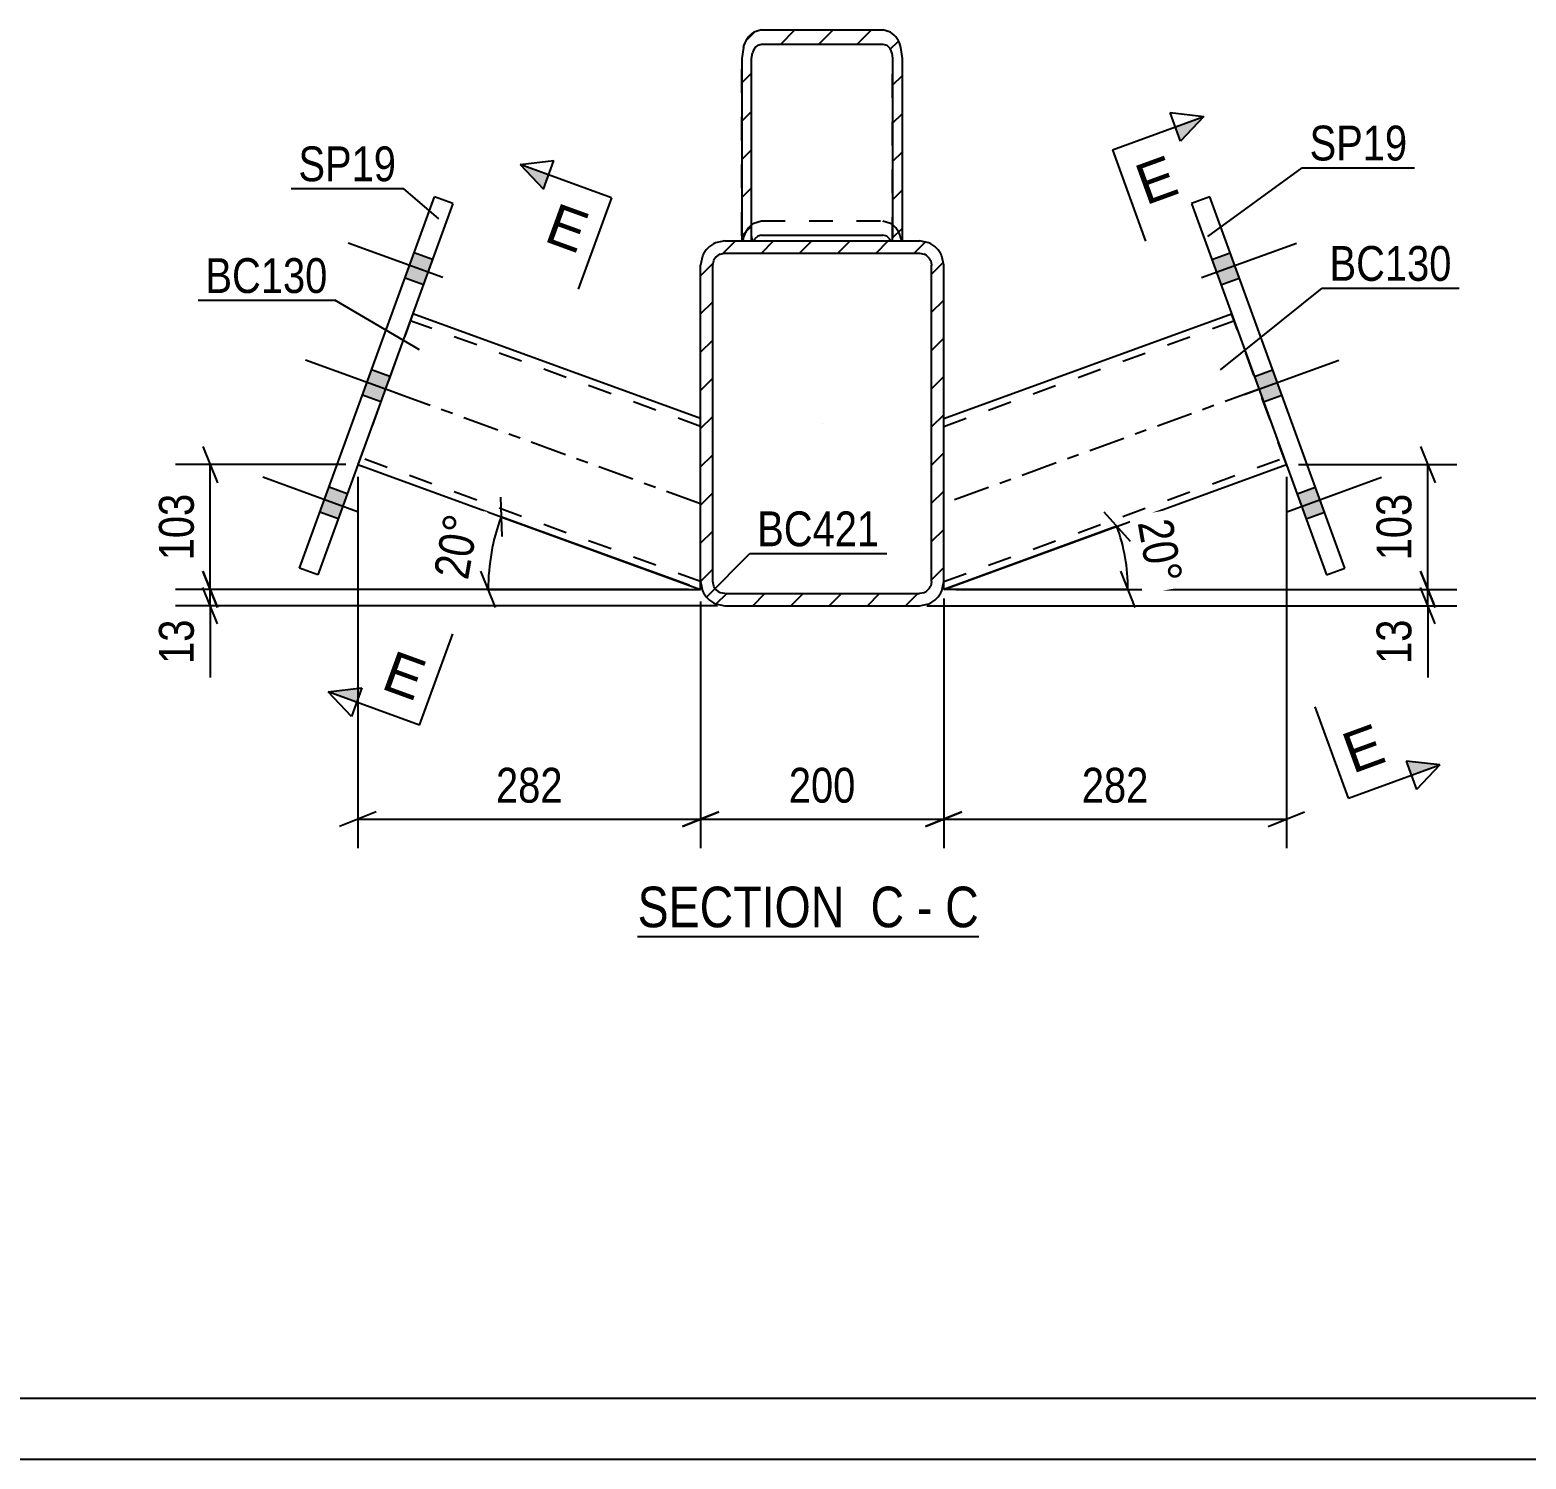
# Model space of a CAD drawing. Header units: millimetres. Extents: x -75 to 766, y -422 to 172.
# Drawn here: x 140.4 to 263.4, y -422.4 to -304.9 of the extents above; entities that cross this region are included whole.
import ezdxf

# ---------------------------------------------------------------- set-up
doc = ezdxf.new("R2010")
doc.units = ezdxf.units.MM
doc.linetypes.add('DXK_LINE_DOT2', pattern=[3.9198, 1.9599, -1.9599])
doc.linetypes.add('DXK_LINE_DOT3', pattern=[5.9187, 2.979, -0.9799, 0.9799, -0.9799])
doc.styles.add('Arial', font='ARIAL.TTF', dxfattribs={"height": 0.2})
doc.styles.add('Arial Narrow', font='ARIALN.TTF', dxfattribs={"height": 0.2})

# ---------------------------------------------------------------- blocks, each defined once
blk = doc.blocks.new('Unknown-570388036-1162')
at = {"color": 5, "linetype": 'Continuous'}
for p, q in [((-70.36, -417.4), (760.64, -417.4)), ((-75.36, -422.4), (765.64, -422.4))]:
    blk.add_line(p, q, dxfattribs=at)
blk = doc.blocks.new('Unknown-570388036-13 - 3155')
at = {"color": 6, "linetype": 'Continuous'}
blk.add_line((190.35, -379.41), (218.42, -379.41), dxfattribs=at)
at = {"color": 0, "linetype": 'Continuous'}
for points in [[(208.46, -378.66), (208.46, -375.16), (190.35, -375.16), (190.35, -378.66)], [(212.28, -378.66), (212.28, -375.16), (209.51, -375.16), (209.51, -378.66)], [(214.6, -378.66), (214.6, -375.16), (213.33, -375.16), (213.33, -378.66)], [(218.42, -378.66), (218.42, -375.16), (215.65, -375.16), (215.65, -378.66)]]:
    blk.add_wipeout(points, dxfattribs=at)
at = {"color": 7, "linetype": 'Continuous', "style": 'Arial Narrow'}
for s, p in [('SECTION ', (190.35, -378.66)), ('C', (209.51, -378.66)), ('C', (215.65, -378.66)), ('-', (213.33, -378.66))]:
    blk.add_text(s, height=3.34, dxfattribs=at).set_placement(p)
blk = doc.blocks.new('Part-570388036-3209 - 3155')
at = {"color": 2, "linetype": 'Continuous'}
for p, q in [((237.41, -318.59), (235.91, -319.13)), ((248.53, -349.13), (237.41, -318.59)), ((235.91, -319.13), (247.02, -349.67)), ((247.02, -349.67), (248.53, -349.13))]:
    blk.add_line(p, q, dxfattribs=at)
blk = doc.blocks.new('Part-570388036-3157 - 3155')
at = {"linetype": 'Continuous'}
h = blk.add_hatch(dxfattribs=at)
h.set_pattern_fill('', scale=0.7, style=0, pattern_type=0)
h.set_pattern_definition([(45, (198.9334, -321.7854), (-1.57154, 1.57154), [])])
h.paths.add_polyline_path([(198.93, -307.19), (198.93, -321.79), (198.99, -322.21), (199.79, -322.21), (199.73, -321.79), (199.73, -307.19), (199.79, -306.74), (199.97, -306.36), (200.23, -306.11), (200.53, -306.02), (210.53, -306.02), (210.84, -306.11), (211.1, -306.36), (211.27, -306.74), (211.33, -307.19), (211.33, -321.79), (211.27, -322.21), (212.07, -322.21), (212.13, -321.79), (212.13, -307.19), (212.01, -306.29), (211.66, -305.54), (211.15, -305.03), (210.53, -304.85), (200.53, -304.85), (199.92, -305.03), (199.4, -305.54), (199.06, -306.29)])
at = {"color": 2, "linetype": 'Continuous'}
for p, q in [((200.53, -304.85), (199.92, -305.03)), ((200.53, -304.85), (210.53, -304.85)), ((211.15, -305.03), (210.53, -304.85)), ((199.06, -306.29), (198.93, -307.19)), ((200.23, -306.11), (200.53, -306.02)), ((200.53, -306.02), (210.53, -306.02)), ((210.53, -306.02), (210.84, -306.11)), ((212.13, -307.19), (212.01, -306.29)), ((198.93, -307.19), (198.93, -307.19)), ((198.93, -307.19), (198.93, -321.79)), ((199.73, -307.19), (199.79, -306.74)), ((199.73, -307.19), (199.73, -307.19)), ((199.73, -321.79), (199.73, -307.19)), ((211.27, -306.74), (211.33, -307.19)), ((211.33, -307.19), (211.33, -307.19)), ((211.33, -307.19), (211.33, -321.79)), ((212.13, -307.19), (212.13, -307.19)), ((212.13, -321.79), (212.13, -307.19)), ((198.93, -321.79), (198.93, -322.21)), ((198.93, -321.79), (198.99, -322.21)), ((198.99, -322.21), (199.79, -322.21)), ((199.79, -322.21), (199.73, -321.79)), ((199.79, -322.21), (199.79, -322.21)), ((199.97, -322.07), (199.9, -322.21)), ((200.23, -321.82), (199.97, -322.07)), ((200.53, -321.73), (200.23, -321.82)), ((200.53, -321.73), (210.53, -321.73)), ((210.84, -321.82), (210.53, -321.73)), ((211.1, -322.07), (210.84, -321.82)), ((211.16, -322.21), (211.1, -322.07)), ((211.33, -321.79), (211.27, -322.21)), ((211.27, -322.21), (211.27, -322.21)), ((211.27, -322.21), (212.07, -322.21)), ((212.07, -322.21), (212.13, -321.79)), ((212.13, -322.21), (212.13, -321.79))]:
    blk.add_line(p, q, dxfattribs=at)
at = {"color": 7, "linetype": 'DXK_LINE_DOT2'}
for p, q in [((198.93, -321.79), (198.93, -307.19)), ((199.73, -322.21), (199.73, -307.19)), ((211.33, -322.21), (211.33, -307.19)), ((212.13, -321.79), (212.13, -307.19)), ((199.92, -320.74), (200.53, -320.56)), ((200.53, -320.56), (210.53, -320.56)), ((210.53, -320.56), (211.15, -320.74)), ((198.93, -322.21), (198.99, -322.21)), ((198.93, -322.21), (199.03, -322.21)), ((199.03, -322.21), (199.06, -322)), ((199.03, -322.21), (199.9, -322.21)), ((211.16, -322.21), (212.13, -322.21)), ((211.27, -322.21), (211.33, -322.21)), ((212.01, -322), (212.04, -322.21))]:
    blk.add_line(p, q, dxfattribs=at)
at = {"color": 2, "linetype": 'Continuous'}
for centre, radius, start, end in [((201.12, -306.78), 2.13, 124.4664, 166.7051), ((209.94, -306.78), 2.13, 13.2949, 55.5336), ((200.83, -306.99), 1.06, 124.4664, 166.7051), ((210.24, -306.99), 1.06, 13.2949, 55.5336)]:
    blk.add_arc(centre, radius, start, end, dxfattribs=at)
at = {"color": 7, "linetype": 'DXK_LINE_DOT2'}
for centre, start, end in [((201.12, -322.49), 124.4664, 166.7051), ((209.94, -322.49), 13.2949, 55.5336)]:
    blk.add_arc(centre, 2.13, start, end, dxfattribs=at)
blk = doc.blocks.new('Part-570388036-3175 - 3155')
at = {"color": 7, "linetype": 'DXK_LINE_DOT2'}
for p, q in [((171.86, -328.2), (167.34, -340.61)), ((195.53, -337.46), (171.65, -328.77)), ((195.53, -336.92), (195.53, -336.82)), ((195.53, -350.21), (195.53, -336.82)), ((195.53, -350.23), (167.55, -340.04))]:
    blk.add_line(p, q, dxfattribs=at)
at = {"color": 2, "linetype": 'Continuous'}
for p, q in [((195.53, -336.82), (171.86, -328.2)), ((167.34, -340.61), (195.53, -350.87)), ((195.53, -350.87), (195.53, -350.21))]:
    blk.add_line(p, q, dxfattribs=at)
at = {"color": 7, "linetype": 'DXK_LINE_DOT3'}
blk.add_line((195.53, -343.84), (169.6, -334.4), dxfattribs=at)
blk = doc.blocks.new('Bolt-570388036-3264 - 3155')
at = {"linetype": 'Continuous'}
for points in [[(172.73, -325.81), (173.48, -323.74), (171.98, -323.19), (171.23, -325.26)], [(172.73, -325.81), (173.48, -323.74), (171.98, -323.19), (171.23, -325.26)], [(172.73, -325.81), (173.48, -323.74), (171.98, -323.19), (171.23, -325.26)], [(169.22, -335.44), (169.98, -333.37), (168.47, -332.82), (167.72, -334.89)], [(169.22, -335.44), (169.98, -333.37), (168.47, -332.82), (167.72, -334.89)], [(165.72, -345.07), (166.47, -343), (164.97, -342.45), (164.21, -344.52)], [(165.72, -345.07), (166.47, -343), (164.97, -342.45), (164.21, -344.52)], [(165.72, -345.07), (166.47, -343), (164.97, -342.45), (164.21, -344.52)]]:
    blk.add_hatch(color=1, dxfattribs=at).paths.add_polyline_path(points)
at = {"color": 1, "linetype": 'Continuous'}
for p, q in [((174.33, -325.22), (166.53, -322.38)), ((174.33, -325.22), (166.53, -322.38)), ((174.33, -325.22), (166.53, -322.38)), ((173.48, -323.74), (171.98, -323.19)), ((173.48, -323.74), (171.98, -323.19)), ((173.48, -323.74), (171.98, -323.19)), ((172.73, -325.81), (171.23, -325.26)), ((172.73, -325.81), (171.23, -325.26)), ((172.73, -325.81), (171.23, -325.26)), ((170.82, -334.85), (163.02, -332.01)), ((170.82, -334.85), (163.02, -332.01)), ((169.98, -333.37), (168.47, -332.82)), ((169.98, -333.37), (168.47, -332.82)), ((169.22, -335.44), (167.72, -334.89)), ((169.22, -335.44), (167.72, -334.89)), ((167.32, -344.48), (159.52, -341.64)), ((167.32, -344.48), (159.52, -341.64)), ((167.32, -344.48), (159.52, -341.64)), ((166.47, -343), (164.97, -342.45)), ((166.47, -343), (164.97, -342.45)), ((166.47, -343), (164.97, -342.45)), ((165.72, -345.07), (164.21, -344.52)), ((165.72, -345.07), (164.21, -344.52)), ((165.72, -345.07), (164.21, -344.52))]:
    blk.add_line(p, q, dxfattribs=at)
blk = doc.blocks.new('Part-570388036-3204 - 3155')
at = {"color": 2, "linetype": 'Continuous'}
for p, q in [((215.53, -336.82), (239.21, -328.2)), ((215.53, -350.87), (243.72, -340.61)), ((215.53, -350.77), (215.53, -350.21)), ((215.53, -350.77), (215.53, -350.87))]:
    blk.add_line(p, q, dxfattribs=at)
at = {"color": 7, "linetype": 'DXK_LINE_DOT2'}
for p, q in [((243.72, -340.61), (239.21, -328.2)), ((215.53, -337.46), (239.41, -328.77)), ((215.53, -336.92), (215.53, -336.82)), ((215.53, -350.21), (215.53, -336.82)), ((215.53, -350.23), (243.52, -340.04))]:
    blk.add_line(p, q, dxfattribs=at)
at = {"color": 7, "linetype": 'DXK_LINE_DOT3'}
blk.add_line((241.47, -334.4), (215.53, -343.84), dxfattribs=at)
blk = doc.blocks.new('Part-570388036-3214 - 3155')
at = {"color": 2, "linetype": 'Continuous'}
for p, q in [((162.54, -349.13), (173.65, -318.59)), ((175.16, -319.13), (173.65, -318.59)), ((175.16, -319.13), (164.04, -349.67)), ((164.04, -349.67), (162.54, -349.13))]:
    blk.add_line(p, q, dxfattribs=at)
blk = doc.blocks.new('Part-570388036-3240 - 3155')
at = {"linetype": 'Continuous'}
h = blk.add_hatch(dxfattribs=at)
h.set_pattern_fill('', scale=0.7, style=0, pattern_type=0)
h.set_pattern_definition([(45, (195.5334, -350.2148), (-1.57154, 1.57154), [])])
h.paths.add_polyline_path([(195.53, -324.21), (195.53, -350.21), (195.69, -350.98), (196.12, -351.63), (196.77, -352.06), (197.53, -352.21), (213.53, -352.21), (214.3, -352.06), (214.95, -351.63), (215.38, -350.98), (215.53, -350.21), (215.53, -324.21), (215.38, -323.45), (214.95, -322.8), (214.3, -322.37), (213.53, -322.21), (197.53, -322.21), (196.77, -322.37), (196.12, -322.8), (195.69, -323.45)])
h.paths.add_polyline_path([(196.83, -323.51), (197.15, -323.29), (197.53, -323.21), (213.53, -323.21), (213.92, -323.29), (214.24, -323.51), (214.46, -323.83), (214.53, -324.21), (214.53, -350.21), (214.46, -350.6), (214.24, -350.92), (213.92, -351.14), (213.53, -351.21), (197.53, -351.21), (197.15, -351.14), (196.83, -350.92), (196.61, -350.6), (196.53, -350.21), (196.53, -324.21), (196.61, -323.83)])
at = {"color": 2, "linetype": 'Continuous'}
for p, q in [((197.53, -322.21), (196.77, -322.37)), ((197.53, -322.21), (213.53, -322.21)), ((214.3, -322.37), (213.53, -322.21)), ((195.69, -323.45), (195.53, -324.21)), ((197.15, -323.29), (197.53, -323.21)), ((197.53, -323.21), (213.53, -323.21)), ((213.53, -323.21), (213.92, -323.29)), ((215.53, -324.21), (215.38, -323.45)), ((195.53, -350.21), (195.53, -324.21)), ((196.53, -324.21), (196.61, -323.83)), ((196.53, -350.21), (196.53, -324.21)), ((214.46, -323.83), (214.53, -324.21)), ((214.53, -350.21), (214.53, -324.21)), ((215.53, -350.21), (215.53, -324.21)), ((195.53, -350.21), (195.69, -350.98)), ((196.61, -350.6), (196.53, -350.21)), ((214.53, -350.21), (214.46, -350.6)), ((215.38, -350.98), (215.53, -350.21)), ((197.53, -351.21), (197.15, -351.14)), ((197.53, -351.21), (213.53, -351.21)), ((213.92, -351.14), (213.53, -351.21)), ((196.77, -352.06), (197.53, -352.21)), ((197.53, -352.21), (213.53, -352.21)), ((213.53, -352.21), (214.3, -352.06))]:
    blk.add_line(p, q, dxfattribs=at)
at = {"color": 7, "linetype": 'DXK_LINE_DOT3'}
blk.add_line((205.53, -337.21), (205.53, -337.21), dxfattribs=at)
at = {"color": 2, "linetype": 'Continuous'}
for centre, radius, start, end in [((197.53, -324.21), 2, 112.5, 157.5), ((213.53, -324.21), 2, 22.5, 67.5), ((197.53, -324.21), 1, 112.5, 157.5), ((213.53, -324.21), 1, 22.5, 67.5), ((197.53, -350.21), 1, 202.5, 247.5), ((213.53, -350.21), 1, 292.5, 337.5), ((197.53, -350.21), 2, 202.5, 247.5), ((213.53, -350.21), 2, 292.5, 337.5)]:
    blk.add_arc(centre, radius, start, end, dxfattribs=at)
blk = doc.blocks.new('Bolt-570388036-3263 - 3155')
at = {"linetype": 'Continuous'}
for points in [[(237.58, -323.74), (238.34, -325.81), (239.84, -325.26), (239.09, -323.19)], [(237.58, -323.74), (238.34, -325.81), (239.84, -325.26), (239.09, -323.19)], [(237.58, -323.74), (238.34, -325.81), (239.84, -325.26), (239.09, -323.19)], [(241.09, -333.37), (241.84, -335.44), (243.35, -334.89), (242.59, -332.82)], [(241.09, -333.37), (241.84, -335.44), (243.35, -334.89), (242.59, -332.82)], [(244.6, -343), (245.35, -345.07), (246.85, -344.52), (246.1, -342.45)], [(244.6, -343), (245.35, -345.07), (246.85, -344.52), (246.1, -342.45)], [(244.6, -343), (245.35, -345.07), (246.85, -344.52), (246.1, -342.45)]]:
    blk.add_hatch(color=1, dxfattribs=at).paths.add_polyline_path(points)
at = {"color": 1, "linetype": 'Continuous'}
for p, q in [((236.74, -325.22), (244.54, -322.38)), ((236.74, -325.22), (244.54, -322.38)), ((236.74, -325.22), (244.54, -322.38)), ((237.58, -323.74), (239.09, -323.19)), ((237.58, -323.74), (239.09, -323.19)), ((237.58, -323.74), (239.09, -323.19)), ((238.34, -325.81), (239.84, -325.26)), ((238.34, -325.81), (239.84, -325.26)), ((238.34, -325.81), (239.84, -325.26)), ((240.25, -334.85), (248.04, -332.01)), ((240.25, -334.85), (248.04, -332.01)), ((241.09, -333.37), (242.59, -332.82)), ((241.09, -333.37), (242.59, -332.82)), ((241.84, -335.44), (243.35, -334.89)), ((241.84, -335.44), (243.35, -334.89)), ((243.75, -344.48), (251.55, -341.64)), ((243.75, -344.48), (251.55, -341.64)), ((243.75, -344.48), (251.55, -341.64)), ((244.6, -343), (246.1, -342.45)), ((244.6, -343), (246.1, -342.45)), ((244.6, -343), (246.1, -342.45)), ((245.35, -345.07), (246.85, -344.52)), ((245.35, -345.07), (246.85, -344.52)), ((245.35, -345.07), (246.85, -344.52))]:
    blk.add_line(p, q, dxfattribs=at)
blk = doc.blocks.new('StraightDimension-570388036-3269 - 3155')
at = {"color": 7, "linetype": 'Continuous'}
for p, q in [((254.75, -349.37), (255.95, -352.37)), ((255.95, -353.71), (254.75, -350.71)), ((216.53, -350.87), (257.75, -350.87)), ((255.35, -352.21), (255.35, -350.87)), ((214.13, -352.21), (257.75, -352.21)), ((255.35, -352.21), (255.35, -358.12)), ((255.35, -352.21), (255.35, -358.12))]:
    blk.add_line(p, q, dxfattribs=at)
at = {"color": 0}
blk.add_wipeout([(254.6, -352.74), (250.4, -352.74), (250.4, -357.6), (254.6, -357.6)], dxfattribs=at)
at = {"color": 3, "style": 'Arial Narrow'}
blk.add_text('13', height=2.863, rotation=90.0002, dxfattribs=at).set_placement((254, -357))
blk = doc.blocks.new('StraightDimension-570388036-3352 - 3155')
at = {"color": 7, "linetype": 'Continuous'}
for p, q in [((167.34, -341.61), (167.34, -372.16)), ((195.53, -351.87), (195.53, -372.16)), ((168.84, -369.16), (165.84, -370.36)), ((194.03, -370.36), (197.03, -369.16)), ((167.34, -369.76), (195.53, -369.76))]:
    blk.add_line(p, q, dxfattribs=at)
at = {"color": 0}
blk.add_wipeout([(184.78, -369.01), (184.78, -364.81), (178.1, -364.81), (178.1, -369.01)], dxfattribs=at)
at = {"color": 3, "style": 'Arial Narrow'}
blk.add_text('282', height=2.863, dxfattribs=at).set_placement((178.7, -368.41))
blk = doc.blocks.new('AngleDimension-570388036-3327 - 3155')
at = {"color": 7, "linetype": 'Continuous'}
for p, q in [((179.06, -343.28), (179.17, -346.51)), ((194.59, -350.52), (179.11, -344.89)), ((179.11, -344.89), (195.53, -350.87)), ((178.66, -352.37), (177.46, -349.37)), ((178.06, -350.87), (195.53, -350.87))]:
    blk.add_line(p, q, dxfattribs=at)
blk.add_arc((195.53, -350.87), 17.47, 160.0001, 180, dxfattribs=at)
at = {"color": 0}
blk.add_wipeout([(178, -344.5), (173.86, -343.77), (172.74, -350.13), (176.88, -350.86)], dxfattribs=at)
at = {"color": 3, "style": 'Arial Narrow'}
blk.add_text('20°', height=2.863, rotation=80.0021, dxfattribs=at).set_placement((176.39, -350.16))
blk = doc.blocks.new('StraightDimension-570388036-3341 - 3155')
at = {"color": 7, "linetype": 'Continuous'}
for p, q in [((243.72, -341.61), (243.72, -372.16)), ((215.53, -351.62), (215.53, -372.16)), ((217.03, -369.16), (214.03, -370.36)), ((242.22, -370.36), (245.22, -369.16)), ((215.53, -369.76), (243.72, -369.76))]:
    blk.add_line(p, q, dxfattribs=at)
at = {"color": 0}
blk.add_wipeout([(232.97, -369.01), (232.97, -364.81), (226.29, -364.81), (226.29, -369.01)], dxfattribs=at)
at = {"color": 3, "style": 'Arial Narrow'}
blk.add_text('282', height=2.863, dxfattribs=at).set_placement((226.89, -368.41))
blk = doc.blocks.new('StraightDimension-570388036-3279 - 3155')
at = {"color": 7, "linetype": 'Continuous'}
for p, q in [((254.75, -339.11), (255.95, -342.11)), ((244.72, -340.61), (257.75, -340.61)), ((255.35, -350.87), (255.35, -340.61)), ((255.95, -352.37), (254.75, -349.37)), ((216.53, -350.87), (257.75, -350.87))]:
    blk.add_line(p, q, dxfattribs=at)
at = {"color": 0}
blk.add_wipeout([(254.6, -342.39), (250.4, -342.39), (250.4, -349.08), (254.6, -349.08)], dxfattribs=at)
at = {"color": 3, "style": 'Arial Narrow'}
blk.add_text('103', height=2.863, rotation=90.0002, dxfattribs=at).set_placement((254, -348.48))
blk = doc.blocks.new('StraightDimension-570388036-3290 - 3155')
at = {"color": 7, "linetype": 'Continuous'}
for p, q in [((154.59, -349.37), (155.79, -352.37)), ((155.79, -353.71), (154.59, -350.71)), ((194.53, -350.87), (152.34, -350.87)), ((155.19, -352.21), (155.19, -350.87)), ((196.93, -352.21), (152.34, -352.21)), ((155.19, -352.21), (155.19, -358.12)), ((155.19, -352.21), (155.19, -358.12))]:
    blk.add_line(p, q, dxfattribs=at)
at = {"color": 0}
blk.add_wipeout([(154.44, -352.74), (150.24, -352.74), (150.24, -357.6), (154.44, -357.6)], dxfattribs=at)
at = {"color": 3, "style": 'Arial Narrow'}
blk.add_text('13', height=2.863, rotation=90.0002, dxfattribs=at).set_placement((153.84, -357))
blk = doc.blocks.new('StraightDimension-570388036-3300 - 3155')
at = {"color": 7, "linetype": 'Continuous'}
for p, q in [((154.59, -339.11), (155.79, -342.11)), ((166.34, -340.61), (152.34, -340.61)), ((155.19, -350.87), (155.19, -340.61)), ((155.79, -352.37), (154.59, -349.37)), ((194.53, -350.87), (152.34, -350.87))]:
    blk.add_line(p, q, dxfattribs=at)
at = {"color": 0}
blk.add_wipeout([(154.44, -342.39), (150.24, -342.39), (150.24, -349.08), (154.44, -349.08)], dxfattribs=at)
at = {"color": 3, "style": 'Arial Narrow'}
blk.add_text('103', height=2.863, rotation=90.0002, dxfattribs=at).set_placement((153.84, -348.48))
blk = doc.blocks.new('AngleDimension-570388036-3312 - 3155')
at = {"color": 7, "linetype": 'Continuous'}
for p, q in [((228.7, -344.48), (230.86, -346.89)), ((229.78, -345.68), (215.53, -350.87)), ((216.47, -350.52), (229.78, -345.68)), ((231.29, -352.37), (230.09, -349.37)), ((230.69, -350.87), (215.53, -350.87))]:
    blk.add_line(p, q, dxfattribs=at)
blk.add_arc((215.53, -350.87), 15.16, 0, 19.9999, dxfattribs=at)
at = {"color": 0}
blk.add_wipeout([(231.91, -351.26), (236.05, -350.53), (234.92, -344.17), (230.79, -344.9)], dxfattribs=at)
at = {"color": 3, "style": 'Arial Narrow'}
blk.add_text('20°', height=2.863, rotation=-80.0021, dxfattribs=at).set_placement((231.48, -345.38))
blk = doc.blocks.new('StraightDimension-570388036-3362 - 3155')
at = {"color": 7, "linetype": 'Continuous'}
for p, q in [((195.53, -351.87), (195.53, -372.16)), ((215.53, -351.62), (215.53, -372.16)), ((197.03, -369.16), (194.03, -370.36)), ((214.03, -370.36), (217.03, -369.16)), ((195.53, -369.76), (215.53, -369.76))]:
    blk.add_line(p, q, dxfattribs=at)
at = {"color": 0}
blk.add_wipeout([(208.88, -369.01), (208.88, -364.81), (202.19, -364.81), (202.19, -369.01)], dxfattribs=at)
at = {"color": 3, "style": 'Arial Narrow'}
blk.add_text('200', height=2.863, dxfattribs=at).set_placement((202.79, -368.41))
blk = doc.blocks.new('Mark-570388036-3205 - 3155')
at = {"color": 0}
blk.add_wipeout([(253.67, -315.59), (253.67, -312.59), (245.63, -312.59), (245.63, -315.59)], dxfattribs=at)
blk.add_wipeout([(253.67, -315.59), (253.67, -312.59), (245.63, -312.59), (245.63, -315.59)], dxfattribs=at)
at = {"color": 30, "linetype": 'Continuous'}
for p, q in [((237.26, -321.85), (245.03, -316.19)), ((245.03, -316.19), (254.27, -316.19))]:
    blk.add_line(p, q, dxfattribs=at)
at = {"color": 3, "style": 'Arial Narrow'}
blk.add_text('SP19', height=2.863, dxfattribs=at).set_placement((245.63, -315.59))
blk = doc.blocks.new('Mark-570388036-3171 - 3155')
at = {"color": 0}
blk.add_wipeout([(164.85, -326.49), (164.85, -323.49), (154.8, -323.49), (154.8, -326.49)], dxfattribs=at)
blk.add_wipeout([(164.85, -326.49), (164.85, -323.49), (154.8, -323.49), (154.8, -326.49)], dxfattribs=at)
at = {"color": 30, "linetype": 'Continuous'}
for p in [(154.2, -327.09), (172.4, -331.17)]:
    blk.add_line(p, (165.45, -327.09), dxfattribs=at)
at = {"color": 3, "style": 'Arial Narrow'}
blk.add_text('BC130', height=2.863, dxfattribs=at).set_placement((154.8, -326.49))
blk = doc.blocks.new('Mark-570388036-3200 - 3155')
at = {"color": 0}
blk.add_wipeout([(257.32, -325.49), (257.32, -322.49), (247.27, -322.49), (247.27, -325.49)], dxfattribs=at)
blk.add_wipeout([(257.32, -325.49), (257.32, -322.49), (247.27, -322.49), (247.27, -325.49)], dxfattribs=at)
at = {"color": 30, "linetype": 'Continuous'}
for p, q in [((238.29, -332.81), (246.67, -326.09)), ((246.67, -326.09), (257.92, -326.09))]:
    blk.add_line(p, q, dxfattribs=at)
at = {"color": 3, "style": 'Arial Narrow'}
blk.add_text('BC130', height=2.863, dxfattribs=at).set_placement((247.27, -325.49))
blk = doc.blocks.new('Mark-570388036-3210 - 3155')
at = {"color": 0}
blk.add_wipeout([(170.49, -317.3), (170.49, -314.3), (162.45, -314.3), (162.45, -317.3)], dxfattribs=at)
blk.add_wipeout([(170.49, -317.3), (170.49, -314.3), (162.45, -314.3), (162.45, -317.3)], dxfattribs=at)
at = {"color": 30, "linetype": 'Continuous'}
for p in [(161.85, -317.9), (174, -320.4)]:
    blk.add_line(p, (171.09, -317.9), dxfattribs=at)
at = {"color": 3, "style": 'Arial Narrow'}
blk.add_text('SP19', height=2.863, dxfattribs=at).set_placement((162.45, -317.3))
blk = doc.blocks.new('SectionMark-570388036-3372 - 3155')
at = {"linetype": 'Continuous'}
for points in [[(183.03, -316.77), (182.6, -317.94), (180.68, -315.91)], [(167.66, -358.98), (167.24, -360.16), (164.89, -359.3)]]:
    blk.add_hatch(color=6, dxfattribs=at).paths.add_polyline_path(points)
at = {"color": 6, "linetype": 'Continuous'}
for p, q in [((180.68, -315.91), (183.46, -315.59)), ((180.68, -315.91), (182.6, -317.94)), ((182.6, -317.94), (183.46, -315.59)), ((164.89, -359.3), (167.66, -358.98)), ((166.81, -361.33), (164.89, -359.3)), ((167.66, -358.98), (166.81, -361.33))]:
    blk.add_line(p, q, dxfattribs=at)
at = {"color": 0, "linetype": 'Continuous'}
for points in [[(185.46, -323.24), (186.66, -319.95), (183.74, -318.89), (182.54, -322.18)], [(172.06, -360.05), (173.26, -356.76), (170.34, -355.7), (169.14, -358.99)]]:
    blk.add_wipeout(points, dxfattribs=at)
at = {"color": 6, "linetype": 'Continuous'}
for p, q in [((188.2, -318.65), (180.68, -315.91)), ((188.2, -318.65), (185.46, -326.17)), ((172.4, -362.04), (175.14, -354.52)), ((172.4, -362.04), (164.89, -359.3))]:
    blk.add_line(p, q, dxfattribs=at)
at = {"color": 3, "linetype": 'Continuous', "style": 'Arial'}
for p in [(182.54, -322.18), (169.14, -358.99)]:
    blk.add_text('E', height=3.34, rotation=-20.002, dxfattribs=at).set_placement(p)
blk = doc.blocks.new('SectionMark-570388036-3374 - 3155')
at = {"linetype": 'Continuous'}
for points in [[(235, -314), (234.57, -312.83), (236.92, -311.97)], [(253.99, -366.16), (253.56, -364.99), (256.34, -365.31)]]:
    blk.add_hatch(color=6, dxfattribs=at).paths.add_polyline_path(points)
at = {"color": 6, "linetype": 'Continuous'}
for p, q in [((235, -314), (234.15, -311.65)), ((234.15, -311.65), (236.92, -311.97)), ((236.92, -311.97), (235, -314)), ((256.34, -365.31), (253.56, -364.99)), ((253.56, -364.99), (254.41, -367.33)), ((256.34, -365.31), (254.41, -367.33))]:
    blk.add_line(p, q, dxfattribs=at)
at = {"color": 0, "linetype": 'Continuous'}
for points in [[(235.06, -318.24), (233.87, -314.95), (230.94, -316.01), (232.14, -319.3)], [(252.08, -364.99), (250.88, -361.7), (247.96, -362.77), (249.16, -366.05)]]:
    blk.add_wipeout(points, dxfattribs=at)
at = {"color": 6, "linetype": 'Continuous'}
for p, q in [((229.41, -314.71), (236.92, -311.97)), ((229.41, -314.71), (232.14, -322.23)), ((248.82, -368.04), (246.08, -360.52)), ((248.82, -368.04), (256.34, -365.31))]:
    blk.add_line(p, q, dxfattribs=at)
at = {"color": 3, "linetype": 'Continuous', "style": 'Arial'}
for p in [(232.14, -319.3), (249.16, -366.05)]:
    blk.add_text('E', height=3.34, rotation=20.002, dxfattribs=at).set_placement(p)
blk = doc.blocks.new('Mark-570388036-13298 - 3155')
at = {"color": 0}
blk.add_wipeout([(210.24, -347.32), (210.24, -344.32), (200.19, -344.32), (200.19, -347.32)], dxfattribs=at)
blk.add_wipeout([(210.24, -347.32), (210.24, -344.32), (200.19, -344.32), (200.19, -347.32)], dxfattribs=at)
at = {"color": 30, "linetype": 'Continuous'}
for p, q in [((196.06, -351.45), (199.59, -347.92)), ((199.59, -347.92), (210.84, -347.92))]:
    blk.add_line(p, q, dxfattribs=at)
at = {"color": 3, "style": 'Arial Narrow'}
blk.add_text('BC421', height=2.863, dxfattribs=at).set_placement((200.19, -347.32))

msp = doc.modelspace()

# ---------------------------------------------------------------- block references
for name in ['Unknown-570388036-1162', 'Part-570388036-3157 - 3155', 'Part-570388036-3214 - 3155', 'Part-570388036-3209 - 3155', 'Bolt-570388036-3264 - 3155', 'Part-570388036-3240 - 3155', 'Bolt-570388036-3263 - 3155', 'Part-570388036-3175 - 3155', 'Part-570388036-3204 - 3155']:
    msp.add_blockref(name, (0, 0))

# ---------------------------------------------------------------- next in the draw order: block references
for name in ['Mark-570388036-3205 - 3155', 'Mark-570388036-3210 - 3155', 'Mark-570388036-3171 - 3155', 'Mark-570388036-3200 - 3155', 'StraightDimension-570388036-3352 - 3155', 'StraightDimension-570388036-3269 - 3155', 'Unknown-570388036-13 - 3155']:
    msp.add_blockref(name, (0, 0))

# ---------------------------------------------------------------- next in the draw order: block references
for name in ['StraightDimension-570388036-3341 - 3155', 'AngleDimension-570388036-3327 - 3155']:
    msp.add_blockref(name, (0, 0))

# ---------------------------------------------------------------- next in the draw order: block references
for name in ['StraightDimension-570388036-3279 - 3155', 'StraightDimension-570388036-3290 - 3155']:
    msp.add_blockref(name, (0, 0))

# ---------------------------------------------------------------- next in the draw order: block references
for name in ['StraightDimension-570388036-3300 - 3155', 'AngleDimension-570388036-3312 - 3155']:
    msp.add_blockref(name, (0, 0))

# ---------------------------------------------------------------- next in the draw order: block references
for name in ['SectionMark-570388036-3374 - 3155', 'SectionMark-570388036-3372 - 3155', 'StraightDimension-570388036-3362 - 3155']:
    msp.add_blockref(name, (0, 0))

# ---------------------------------------------------------------- next in the draw order: block references
msp.add_blockref('Mark-570388036-13298 - 3155', (0, 0))

doc.saveas('drawing.dxf')
